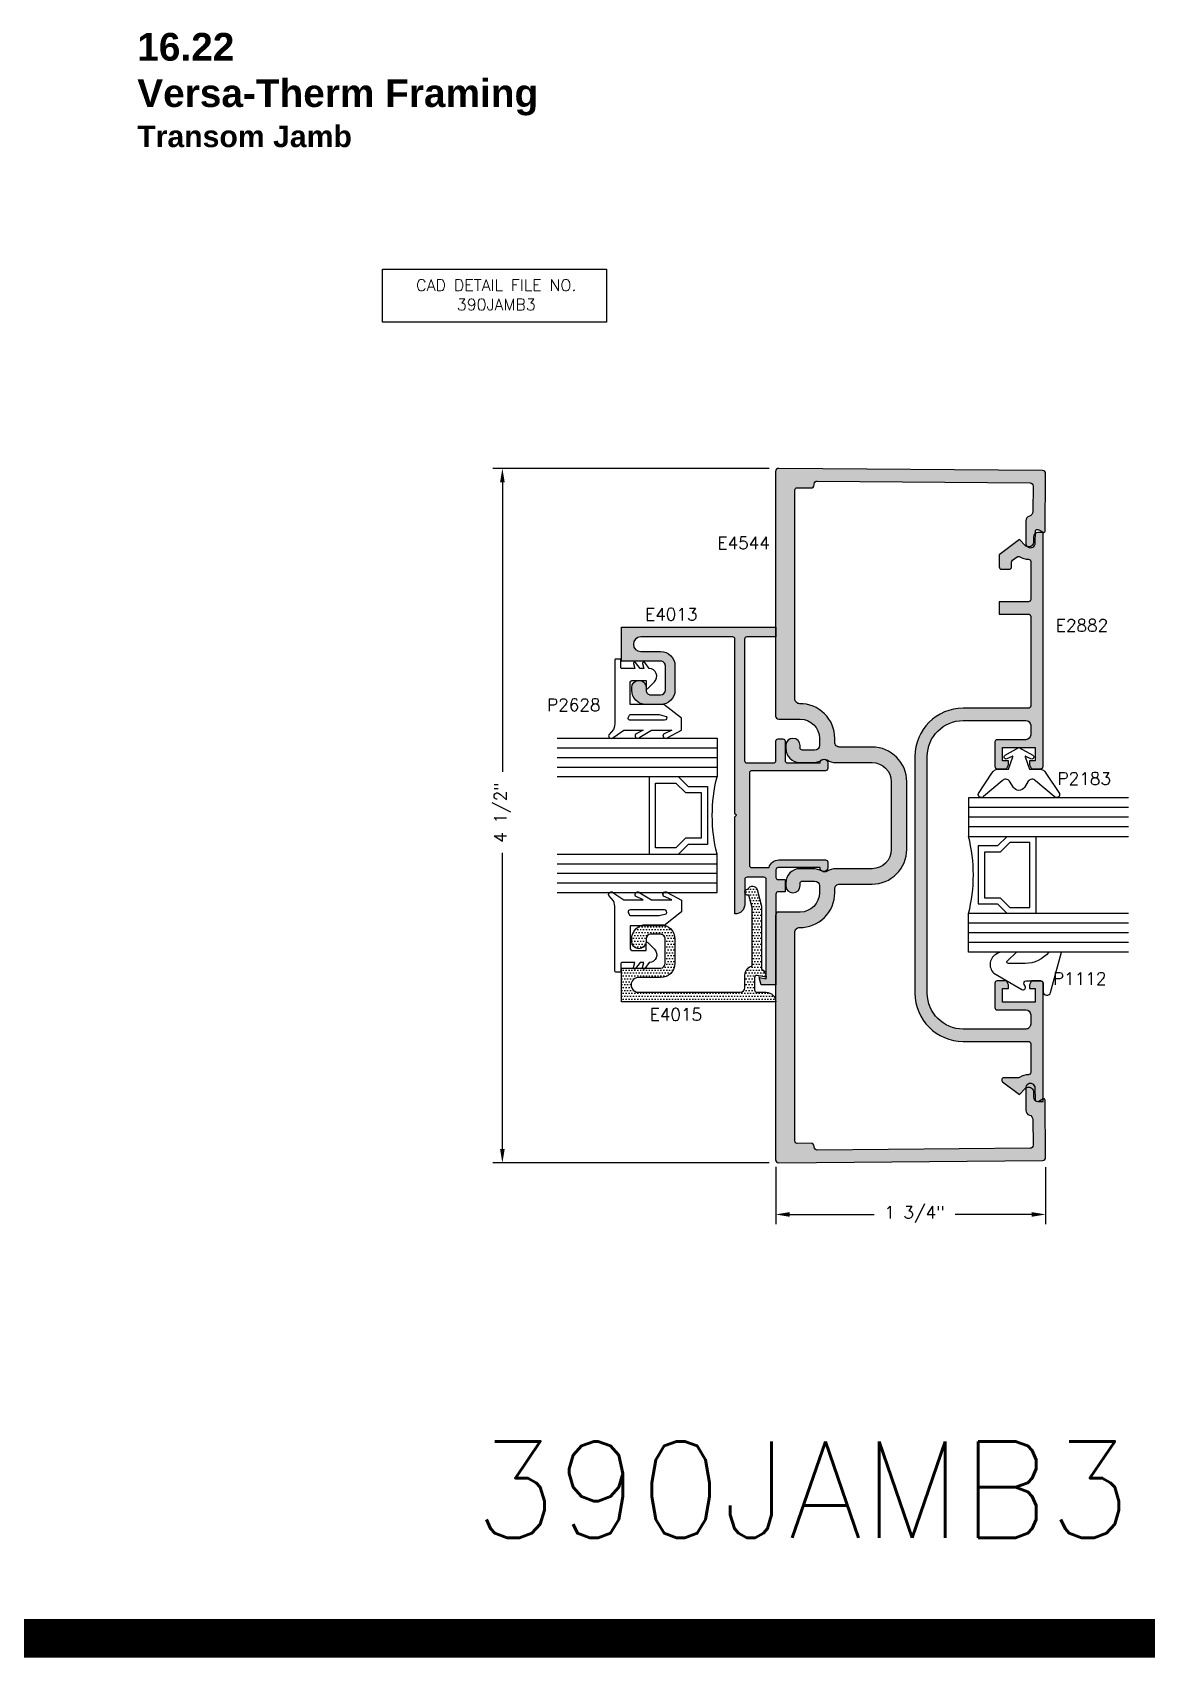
# Model space of a CAD drawing. Extents: x 0 to 139, y 0 to 39.
# Drawn here: x 29.75 to 36.97, y 14.5 to 25.03 of the extents above; entities that cross this region are included whole.
import ezdxf

# ---------------------------------------------------------------- set-up
doc = ezdxf.new("R2010")
doc.units = 0
doc.header["$MEASUREMENT"] = 0
doc.layers.get('DEFPOINTS').update_dxf_attribs({"linetype": 'CONTINUOUS'})
for name, color, linetype in [('R-ANNO-DIMS', 3, 'CONTINUOUS'), ('R-ANNO-TEXT', 6, 'CONTINUOUS'), ('R-DET1', 4, 'CONTINUOUS'), ('R-DET2', 2, 'CONTINUOUS'), ('R-OTLN', 1, 'CONTINUOUS'), ('R-PAT1', 5, 'CONTINUOUS'), ('TITLE', 7, 'CONTINUOUS')]:
    doc.layers.add(name, color=color, linetype=linetype)
doc.styles.get("Standard").update_dxf_attribs({"font": 'simplex'})
doc.dimstyles.new('1X', dxfattribs={"dimtxt": 0.08, "dimasz": 0.09, "dimexe": 0.0625, "dimexo": 0.0625, "dimgap": 0.0625, "dimtad": 0, "dimdec": 5, "dimzin": 4, "dimtxsty": 'STANDARD', "dimcen": 0, "dimazin": 3, "dimtfac": 1, "dimtdec": 5, "dimtofl": 0, "dimtmove": 0, "dimatfit": 3, "dimtolj": 1, "dimtzin": 0})
pattern_1 = [(0, (30.61219240838662, 15.24509251024455), (0.009375, 0.01875), [0, -0.01875])]

# ---------------------------------------------------------------- blocks, each defined once
blk = doc.blocks.new('*D52')
at = {"layer": 'DEFPOINTS', "color": 0}
for p in [(34.56227507466969, 17.74441304213275), (36.31142245879401, 17.74383369327475), (36.31142245879401, 17.37454414608048)]:
    blk.add_point(p, dxfattribs=at)
at = {"layer": 'R-ANNO-DIMS', "color": 0}
for p, q in [((34.56227507466969, 17.68191304213275), (34.56227507466969, 17.31204414608048)), ((36.31142245879401, 17.68133369327475), (36.31142245879401, 17.31204414608048)), ((34.65227507466969, 17.37454414608048), (35.19952264438952, 17.37454414608048)), ((36.22142245879401, 17.37454414608048), (35.72452264438952, 17.37454414608048))]:
    blk.add_line(p, q, dxfattribs=at)
for points in [[(34.65227507466969, 17.38954414608048), (34.65227507466969, 17.35954414608048), (34.56227507466969, 17.37454414608048)], [(36.22142245879401, 17.38954414608048), (36.22142245879401, 17.35954414608048), (36.31142245879401, 17.37454414608048)]]:
    blk.add_solid(points, dxfattribs=at)
at = {"layer": 'R-ANNO-DIMS', "color": 0, "insert": (35.46202264438952, 17.37454414608048), "char_height": 0.08, "attachment_point": 5}
blk.add_mtext('\\A1;1 3/4"', dxfattribs=at)
blk = doc.blocks.new('*D53')
at = {"layer": 'DEFPOINTS', "color": 0}
for p in [(34.58183815485165, 22.20838695722907), (32.79113427502146, 17.70873907815357), (34.58183815485165, 17.70873907815357)]:
    blk.add_point(p, dxfattribs=at)
at = {"layer": 'R-ANNO-DIMS', "color": 0}
for p, q in [((34.51933815485165, 22.20838695722907), (32.72863427502146, 22.20838695722907)), ((32.79113427502146, 22.11838695722907), (32.79113427502146, 20.24165509469922)), ((32.79113427502146, 17.79873907815357), (32.79113427502146, 19.71665509469922)), ((34.51933815485165, 17.70873907815357), (32.72863427502146, 17.70873907815357))]:
    blk.add_line(p, q, dxfattribs=at)
for points in [[(32.77613427502146, 22.11838695722907), (32.80613427502146, 22.11838695722907), (32.79113427502146, 22.20838695722907)], [(32.77613427502146, 17.79873907815357), (32.80613427502146, 17.79873907815357), (32.79113427502146, 17.70873907815357)]]:
    blk.add_solid(points, dxfattribs=at)
at = {"layer": 'R-ANNO-DIMS', "color": 0, "insert": (32.79113427502145, 19.97915509469922), "char_height": 0.08, "attachment_point": 5, "rotation": 90}
blk.add_mtext('\\A1;4 1/2"', dxfattribs=at)

msp = doc.modelspace()

# ---------------------------------------------------------------- hatches: boundary and pattern name
at = {"layer": 'R-PAT1'}
h = msp.add_hatch(dxfattribs=at)
h.set_pattern_fill('DOTS', color=256, scale=0.3, style=0)
h.set_pattern_definition(pattern_1)
edge = h.paths.add_edge_path()
edge.add_arc((34.58166362414168, 19.31356301769132), 0.0199999999999978, 89.99999999999491, 180.0000000000051)
edge.add_line((34.56166362414169, 19.31356301769132), (34.56166362414169, 17.72873831661485))
edge.add_arc((34.58166362414168, 17.72873831661485), 0.02000000000000135, 180, 270.499999999996)
edge.add_line((34.58183815485165, 17.70873907815357), (36.2915977510427, 17.7236599241035))
edge.add_arc((36.29142322033273, 17.74365916256479), 0.01999999999999917, 270.4999999999986, 360.5000000000024)
edge.add_line((36.31142245879401, 17.74383369327475), (36.30817493390789, 18.11596318623644))
edge.add_arc((36.30017523852338, 18.11589337395246), 0.00799999999999826, 0.500000000010131, 120.5001091747222)
edge.add_line((36.29611491848532, 18.12278639949923), (36.26775961279986, 18.10608377521925))
edge.add_arc((36.2601465127285, 18.11900819811945), 0.0149999999999999, 180.5000000000062, 300.50010917471593, ccw=False)
edge.add_line((36.24514708388253, 18.11887730008698), (36.24450662407561, 18.19226672482345))
edge.add_arc((36.21350775721922, 18.19199703183122), 0.03100004001111136, 0.4984659742341146, 180.5015340257683)
edge.add_line((36.18250890484869, 18.19172567892443), (36.18376014322128, 18.04835808124512))
edge.add_arc((36.21475896266975, 18.04862862293663), 0.03100000000008928, 180.5000352864003, 254.5860505580453)
edge.add_arc((36.1982799310957, 17.9888587181484), 0.03100000000000048, 0.5000000000031832, 74.58605055812438, ccw=False)
edge.add_line((36.22927875071069, 17.98912924074885), (36.23072738210901, 17.82313252428001))
edge.add_arc((36.21072814364773, 17.82295799357004), 0.0199999999999996, -89.50000000000392, 0.4999999999960778, ccw=False)
edge.add_line((36.2109026743577, 17.80295875510876), (34.83183815485165, 17.79092384137211))
edge.add_arc((34.83166362414168, 17.8109230798334), 0.01999999999999962, 180, 270.4999999999999, ccw=False)
edge.add_line((34.81166362414169, 17.8109230798334), (34.81166362414169, 17.8155741955137))
edge.add_arc((34.79166362414168, 17.8155741955137), 0.02000000000000002, 359.9999999999962, 450.4999999999999)
edge.add_line((34.79148909343172, 17.83557343397499), (34.70179452217417, 17.83479068131007))
edge.add_arc((34.70166362414167, 17.84979011015604), 0.01499999999999838, 180, 270.49999999999943, ccw=False)
edge.add_line((34.68666362414169, 17.84979011015604), (34.68666362414169, 19.20258082162444))
edge.add_arc((34.71766362414169, 19.20258082162444), 0.03100000000000724, 89.32426231159297, 180.0000000000131, ccw=False)
edge.add_arc((34.72068277912001, 19.45856301769132), 0.2249999999999998, 269.3242623115785, 360.0000000000005)
edge.add_line((34.94568277912002, 19.45856301769132), (34.94568277912002, 19.48353127179433))
edge.add_arc((34.97668277912001, 19.48353127179433), 0.03099999999999881, 89.99999999999682, 180, ccw=False)
edge.add_line((34.97668277912001, 19.51453127179433), (35.18666362414167, 19.51453127179433))
edge.add_arc((35.18666362414169, 19.73953127179433), 0.2249999999999979, 269.9999999999995, 360)
edge.add_line((35.41166362414168, 19.73953127179433), (35.41166362414168, 19.95856301769132))
edge.add_line((35.41166362414168, 19.95856301769132), (35.41166362414168, 20.17759476358832))
edge.add_arc((35.18666362414169, 20.17759476358832), 0.2249999999999988, 0, 90.00000000000021)
edge.add_line((35.18666362414169, 20.40259476358831), (34.97668277912003, 20.40259476358831))
edge.add_arc((34.97668277912001, 20.43359476358831), 0.03099999999999881, 180, 270.00000000000324, ccw=False)
edge.add_line((34.94568277912002, 20.43359476358831), (34.94568277912002, 20.45856301769132))
edge.add_arc((34.72068277912007, 20.45856301769128), 0.2249999999999472, 1.130863886742849e-11, 90.67573768843494)
edge.add_arc((34.71766362414168, 20.71454521375809), 0.03100000000000037, 180, 270.6757376884227, ccw=False)
edge.add_line((34.68666362414169, 20.71454521375809), (34.68666362414169, 22.06733592522661))
edge.add_arc((34.70166362414169, 22.06733592522662), 0.01499999999999879, 89.50000000000051, 180, ccw=False)
edge.add_line((34.70179452217415, 22.08233535407257), (34.79148909343171, 22.08155260140766))
edge.add_arc((34.79166362414168, 22.10155183986895), 0.01999999999999874, 269.4999999999963, 359.9999999999975)
edge.add_line((34.81166362414169, 22.10155183986895), (34.81166362414169, 22.10620295554925))
edge.add_arc((34.83166362414168, 22.10620295554925), 0.02000000000000091, 89.50000000000267, 179.9999999999924, ccw=False)
edge.add_line((34.83183815485165, 22.12620219401053), (36.2109026743577, 22.11416728027387))
edge.add_arc((36.21072814364773, 22.09416804181259), 0.01999999999999962, -0.50000000000108, 89.49999999999892, ccw=False)
edge.add_line((36.23072738210901, 22.09399351110262), (36.22927875079856, 21.92799680470307))
edge.add_arc((36.19827993118363, 21.92826732730359), 0.03099999999994488, 285.4139155012174, 359.4999999998662, ccw=False)
edge.add_arc((36.21475892735138, 21.86849741275375), 0.03100000000000193, 105.4139155013534, 179.4999788280939)
edge.add_line((36.18376010783636, 21.86876794680886), (36.18250890397604, 21.72540025646202))
edge.add_arc((36.21350775590969, 21.725128853494), 0.03100004001249247, 179.4983734451089, 359.5016265548952)
edge.add_line((36.24450662320297, 21.724859210563), (36.24514708419419, 21.79824877100835))
edge.add_arc((36.26014651304016, 21.79811787297588), 0.01500000000000192, 59.49995903468522, 179.5000000000074, ccw=False)
edge.add_line((36.26775959772527, 21.81104230493931), (36.29611492739775, 21.7943397119989))
edge.add_arc((36.30017523922982, 21.8012327423794), 0.007999999999997011, 239.4999590346552, 359.5000000000089)
edge.add_line((36.30817493461433, 21.80116293009541), (36.31142245879401, 22.17329234210789))
edge.add_arc((36.29142322033273, 22.17346687281785), 0.01999999999999872, 359.5000000000039, 449.5000000000014)
edge.add_line((36.2915977510427, 22.19346611127914), (34.58183815485165, 22.20838695722907))
edge.add_arc((34.58166362414168, 22.18838771876779), 0.02000000000000048, 89.50000000000654, 180.0000000000025)
edge.add_line((34.56166362414169, 22.18838771876779), (34.56166362414169, 20.60356301769132))
edge.add_arc((34.58166362414168, 20.60356301769133), 0.02000000000000268, 180, 269.9999999999911)
edge.add_line((34.58166362414168, 20.58356301769132), (34.72068277912001, 20.58356301769132))
edge.add_arc((34.72068277912001, 20.45856301769132), 0.125, 0, 90, ccw=False)
edge.add_line((34.84568277912001, 20.45856301769132), (34.84568277912001, 20.41359476358832))
edge.add_arc((34.81468277912002, 20.41359476358832), 0.03100000000000191, -89.99999999999432, 0, ccw=False)
edge.add_line((34.81468277912002, 20.38259476358832), (34.73568277912001, 20.38259476358832))
edge.add_arc((34.73568277912001, 20.39759476358832), 0.01500000000000057, 180, 270, ccw=False)
edge.add_line((34.72068277912001, 20.39759476358832), (34.72068277912001, 20.41209476358831))
edge.add_arc((34.67418277912002, 20.41209476358831), 0.04650000000000176, 0, 180)
edge.add_line((34.62768277912001, 20.41209476358831), (34.62768277912001, 20.39559476358832))
edge.add_arc((34.72068277912001, 20.39559476358832), 0.09299999999999997, 180.0000000000022, 270)
edge.add_line((34.72068277912001, 20.30259476358832), (34.80068277912001, 20.30259476358832))
edge.add_arc((34.80068277912001, 20.42759476358832), 0.125, 270.0000000000022, 300.0593864917855)
edge.add_arc((34.87882276693216, 20.29257571935857), 0.03099999999999825, 57.87116047523068, 120.05938649178049, ccw=False)
edge.add_arc((34.95168277912001, 20.40859476358831), 0.1059999999999979, 237.8711604752365, 270.000000000001)
edge.add_line((34.95168277912002, 20.30259476358832), (35.18666362414169, 20.30259476358832))
edge.add_arc((35.18666362414169, 20.17759476358832), 0.125, 0, 90, ccw=False)
edge.add_line((35.31166362414169, 20.17759476358832), (35.31166362414169, 19.95856301769132))
edge.add_line((35.31166362414169, 19.95856301769132), (35.31166362414169, 19.73953127179432))
edge.add_arc((35.18666362414169, 19.73953127179433), 0.125, -90, 0, ccw=False)
edge.add_line((35.18666362414169, 19.61453127179433), (34.95168277912002, 19.61453127179433))
edge.add_arc((34.95168277912002, 19.50853127179433), 0.1060000000000016, 90, 122.1288395247633)
edge.add_arc((34.87882276693216, 19.62455031602408), 0.03099999999999829, 239.94061350821949, 302.12883952476926, ccw=False)
edge.add_arc((34.80068277912001, 19.48953127179432), 0.1250000000000036, 59.940613508215, 89.99999999999899)
edge.add_line((34.80068277912001, 19.61453127179433), (34.72068277912001, 19.61453127179432))
edge.add_arc((34.72068277912001, 19.52153127179433), 0.09299999999999642, 89.99999999999889, 180)
edge.add_line((34.62768277912002, 19.52153127179433), (34.62768277912002, 19.50503127179433))
edge.add_arc((34.67418277912002, 19.50503127179432), 0.04650000000000176, 180, 360)
edge.add_line((34.72068277912001, 19.50503127179432), (34.72068277912001, 19.51953127179433))
edge.add_arc((34.73568277912001, 19.51953127179434), 0.01500000000000012, 90.00000000000512, 180, ccw=False)
edge.add_line((34.73568277912001, 19.53453127179434), (34.81468277912002, 19.53453127179433))
edge.add_arc((34.81468277912002, 19.50353127179433), 0.03099999999999881, 0, 89.99999999999761, ccw=False)
edge.add_line((34.84568277912001, 19.50353127179433), (34.84568277912001, 19.45856301769133))
edge.add_arc((34.72068277912001, 19.45856301769132), 0.125, -90, 0, ccw=False)
edge.add_line((34.72068277912001, 19.33356301769132), (34.58166362414167, 19.33356301769132))
h = msp.add_hatch(dxfattribs=at)
h.set_pattern_fill('DOTS', color=256, scale=0.3, style=0)
h.set_pattern_definition(pattern_1)
edge = h.paths.add_edge_path()
edge.add_arc((35.77741598869297, 18.80804356323618), 0.2325000000000008, 180.0000000000002, 270.0000000000002, ccw=False)
edge.add_line((35.54491598869296, 18.80804356323618), (35.54491598869296, 20.34204356323617))
edge.add_arc((35.77741598869295, 20.34204356323618), 0.232499999999999, 90.00000000000023, 180.0000000000002, ccw=False)
edge.add_line((35.77741598869295, 20.57454356323618), (36.18391598869295, 20.57454356323618))
edge.add_arc((36.18391598869296, 20.54354356323618), 0.03099999999999881, 0, 90, ccw=False)
edge.add_line((36.21491598869295, 20.54354356323618), (36.21491598869295, 20.48154356323617))
edge.add_arc((36.18391598869296, 20.48154356323618), 0.03099999999999881, -90, 0, ccw=False)
edge.add_line((36.18391598869296, 20.45054356323618), (35.99791598869297, 20.45054356323618))
edge.add_arc((35.99791598869297, 20.43554356323618), 0.01500000000000057, 90, 180)
edge.add_line((35.98291598869297, 20.43554356323618), (35.98291598869297, 20.27754356323618))
edge.add_arc((35.99791598869297, 20.27754356323618), 0.01500000000000057, 180, 270)
edge.add_line((35.99791598869297, 20.26254356323618), (36.05791598869297, 20.26254356323618))
edge.add_line((36.05791598869297, 20.26254356323618), (36.07191598869296, 20.28754356323618))
edge.add_line((36.07191598869296, 20.28754356323618), (36.07191598869296, 20.31254356323618))
edge.add_line((36.07191598869296, 20.31254356323618), (36.03291598869296, 20.31254356323618))
edge.add_line((36.03291598869296, 20.31254356323618), (36.03291598869296, 20.40054356323618))
edge.add_line((36.03291598869296, 20.40054356323618), (36.24491598869297, 20.40054356323618))
edge.add_line((36.24491598869295, 20.40054356323618), (36.24491598869295, 20.31254356323618))
edge.add_line((36.24491598869295, 20.31254356323618), (36.20691598869296, 20.31254356323618))
edge.add_line((36.20691598869297, 20.31254356323618), (36.20691598869297, 20.28754356323618))
edge.add_line((36.20691598869297, 20.28754356323618), (36.22091598869297, 20.26254356323618))
edge.add_line((36.22091598869297, 20.26254356323618), (36.27991598869296, 20.26254356323618))
edge.add_arc((36.27991598869296, 20.27754356323618), 0.01499999999999968, 269.9999999999966, 359.9999999999966)
edge.add_line((36.29491598869296, 20.27754356323618), (36.29491598869296, 21.79354356323618))
edge.add_line((36.29491598869296, 21.79354356323618), (36.26391598869296, 21.79354356323618))
edge.add_arc((36.26391598869296, 21.76254356323618), 0.03100000000000147, 89.99999999999835, 179.9999999999984)
edge.add_line((36.23291598869295, 21.76254356323618), (36.23291598869295, 21.73054356323618))
edge.add_arc((36.20191598869296, 21.73054356323618), 0.03100000000000147, 269.99999999999835, 359.99999999999835, ccw=False)
edge.add_line((36.20191598869296, 21.69954356323618), (36.20175660912652, 21.69954356323618))
edge.add_arc((36.20175660912652, 21.73054356323618), 0.03100000000000325, 225.0000000000023, 270.0000000000016, ccw=False)
edge.add_line((36.17983629890973, 21.7086232530194), (36.14191598869296, 21.74654356323618))
edge.add_line((36.14191598869296, 21.74654356323618), (36.01091598869296, 21.64854356323618))
edge.add_line((36.01091598869296, 21.64854356323617), (36.01091598869296, 21.56954356323617))
edge.add_arc((36.02591598869296, 21.56954356323618), 0.01500000000000057, 180, 270)
edge.add_line((36.02591598869296, 21.55454356323618), (36.07591598869296, 21.55454356323618))
edge.add_arc((36.07591598869296, 21.56954356323618), 0.01500000000000057, 270, 360)
edge.add_line((36.09091598869296, 21.56954356323618), (36.09091598869296, 21.60097095549811))
edge.add_arc((36.10591598869296, 21.6009709554981), 0.01500000000000057, 126.79985394050459, 180.0000000000034, ccw=False)
edge.add_line((36.09693066533384, 21.61298194896793), (36.12678300454471, 21.63531423326307))
edge.add_arc((36.13576832790389, 21.62330323979325), 0.01500000000003941, 58.333006536024186, 126.7998539407152, ccw=False)
edge.add_arc((36.2019159886931, 21.73054356323614), 0.1110000000000422, 238.3330065357278, 269.0905049879214)
edge.add_arc((36.19991598869296, 21.60455943725191), 0.01499999999999947, -3.410605131648481e-12, 89.09050498799519, ccw=False)
edge.add_line((36.21491598869297, 21.60455943725191), (36.21491598869297, 21.35954356323617))
edge.add_arc((36.19991598869296, 21.35954356323618), 0.01500000000000057, -90, 0, ccw=False)
edge.add_line((36.19991598869296, 21.34454356323618), (36.01091598869297, 21.34454356323619))
edge.add_line((36.01091598869296, 21.34454356323618), (36.01091598869296, 21.26454356323618))
edge.add_line((36.01091598869296, 21.26454356323618), (36.19991598869295, 21.26454356323618))
edge.add_arc((36.19991598869296, 21.24954356323618), 0.01500000000000057, 0, 90, ccw=False)
edge.add_line((36.21491598869295, 21.24954356323618), (36.21491598869295, 20.66954356323618))
edge.add_arc((36.19991598869296, 20.66954356323618), 0.01499999999999968, 269.99999999999665, 359.9999999999966, ccw=False)
edge.add_line((36.19991598869296, 20.65454356323618), (35.77741598869297, 20.65454356323618))
edge.add_arc((35.77741598869295, 20.34204356323618), 0.3125, 90, 180)
edge.add_line((35.46491598869295, 20.34204356323618), (35.46491598869295, 18.80804356323618))
edge.add_arc((35.77741598869297, 18.80804356323618), 0.3125, 180, 270)
edge.add_line((35.77741598869297, 18.49554356323618), (36.19991598869296, 18.49554356323618))
edge.add_arc((36.19991598869296, 18.48054356323617), 0.01500000000000057, 0, 90, ccw=False)
edge.add_line((36.21491598869295, 18.48054356323617), (36.21491598869295, 18.29452768922044))
edge.add_arc((36.19991598869296, 18.29452768922044), 0.01499999999999968, -89.09050498799519, 1.5916157281026244e-12, ccw=False)
edge.add_arc((36.2019159886931, 18.16854356323622), 0.1110000000000411, 90.90949501207766, 121.8745478007123)
edge.add_arc((36.13538028399239, 18.27554356323622), 0.01500000000004417, 269.9999999994708, 301.87454780011035, ccw=False)
edge.add_line((36.13538028399225, 18.26054356323618), (36.04191598869296, 18.26054356323618))
edge.add_arc((36.04191598869296, 18.24554356323618), 0.01499999999999968, 90.00000000000337, 233.383310280938)
edge.add_line((36.03296910815081, 18.23350390673924), (36.14191598869296, 18.15254356323618))
edge.add_line((36.14191598869296, 18.15254356323618), (36.17983629890975, 18.19046387345296))
edge.add_arc((36.20175660912652, 18.16854356323618), 0.03100000000000299, 89.99999999999841, 134.9999999999982, ccw=False)
edge.add_line((36.20175660912652, 18.19954356323618), (36.20191598869296, 18.19954356323618))
edge.add_arc((36.20191598869296, 18.16854356323618), 0.03100000000000147, 1.5916157281026244e-12, 90.00000000000159, ccw=False)
edge.add_line((36.23291598869297, 18.16854356323618), (36.23291598869297, 18.13654356323617))
edge.add_arc((36.26391598869296, 18.13654356323618), 0.03100000000000147, 180.0000000000017, 270.0000000000016)
edge.add_line((36.26391598869296, 18.10554356323618), (36.29491598869296, 18.10554356323618))
edge.add_line((36.29491598869296, 18.10554356323618), (36.29491598869296, 18.87254356323618))
edge.add_arc((36.27991598869296, 18.87254356323618), 0.01500000000000057, 0, 90)
edge.add_line((36.27991598869296, 18.88754356323618), (36.22091598869297, 18.88754356323618))
edge.add_line((36.22091598869297, 18.88754356323618), (36.20691598869297, 18.86254356323618))
edge.add_line((36.20691598869297, 18.86254356323618), (36.20691598869297, 18.83754356323618))
edge.add_line((36.20691598869297, 18.83754356323618), (36.24491598869297, 18.83754356323618))
edge.add_line((36.24491598869295, 18.83754356323618), (36.24491598869295, 18.74954356323618))
edge.add_line((36.24491598869295, 18.74954356323618), (36.03291598869295, 18.74954356323618))
edge.add_line((36.03291598869296, 18.74954356323618), (36.03291598869296, 18.83754356323618))
edge.add_line((36.03291598869296, 18.83754356323618), (36.07191598869296, 18.83754356323618))
edge.add_line((36.07191598869296, 18.83754356323618), (36.07191598869296, 18.86254356323618))
edge.add_line((36.07191598869296, 18.86254356323618), (36.05791598869297, 18.88754356323618))
edge.add_line((36.05791598869297, 18.88754356323618), (35.99791598869297, 18.88754356323618))
edge.add_arc((35.99791598869297, 18.87254356323618), 0.01499999999999968, 89.99999999999662, 179.9999999999966)
edge.add_line((35.98291598869297, 18.87254356323618), (35.98291598869297, 18.71454356323618))
edge.add_arc((35.99791598869297, 18.71454356323618), 0.01499999999999968, 180.0000000000034, 270.0000000000034)
edge.add_line((35.99791598869297, 18.69954356323618), (36.18391598869296, 18.69954356323618))
edge.add_arc((36.18391598869296, 18.66854356323618), 0.03099999999999969, -1.5916157281026244e-12, 89.99999999999841, ccw=False)
edge.add_line((36.21491598869295, 18.66854356323618), (36.21491598869295, 18.60654356323617))
edge.add_arc((36.18391598869296, 18.60654356323617), 0.03099999999999881, -90, 7.958078640513122e-13, ccw=False)
edge.add_line((36.18391598869296, 18.57554356323618), (35.77741598869297, 18.57554356323618))
h = msp.add_hatch(dxfattribs=at)
h.set_pattern_fill('DOTS', color=256, scale=0.3, style=0)
h.set_pattern_definition(pattern_1)
edge = h.paths.add_edge_path()
edge.add_line((34.5635663762331, 19.60661191502496), (34.5635663762331, 19.55861091502496))
edge.add_arc((34.57856637623311, 19.55861091502496), 0.01500000000000012, 180.0000000000068, 270.0000000000017)
edge.add_line((34.57856637623311, 19.54361091502496), (34.62356637623311, 19.54361091502496))
edge.add_line((34.6235663762331, 19.54361091502496), (34.6235663762331, 19.46561171502496))
edge.add_line((34.6235663762331, 19.46561171502496), (34.5785663762331, 19.46561171502496))
edge.add_arc((34.57856637623311, 19.45061171502496), 0.01499999999999968, 89.99999999999662, 179.9999999999966)
edge.add_line((34.5635663762331, 19.45061171502496), (34.5635663762331, 18.86261111502495))
edge.add_line((34.56356637623311, 18.86261111502495), (34.46789180623311, 18.86261111502495))
edge.add_line((34.46789180623311, 18.86261111502495), (34.45556637623311, 18.90861064502495))
edge.add_line((34.45556637623311, 18.90861064502495), (34.5015663962331, 18.90050059502495))
edge.add_line((34.5015663962331, 18.90050059502495), (34.5015663962331, 19.54461161502495))
edge.add_arc((34.4865663962331, 19.54461161502496), 0.01499999999999968, 3.392591660227824e-12, 90.00000000000337)
edge.add_line((34.4865663962331, 19.55961161502496), (34.3765663762331, 19.55961161502496))
edge.add_arc((34.3765663762331, 19.54461161502496), 0.01499999999999968, 89.99999999999662, 179.9999999999966)
edge.add_line((34.3615663762331, 19.54461161502496), (34.3615663762331, 19.38361101502495))
edge.add_line((34.3615663762331, 19.38361101502495), (34.36156627623311, 19.38361101502495))
edge.add_arc((34.29956627623311, 19.38361101502495), 0.06199999999999894, -90.92416554858232, 1.5916157281026244e-12, ccw=False)
edge.add_line((34.2985662762331, 19.32161908006564), (34.2985662762331, 19.95061211502495))
edge.add_line((34.2985662762331, 19.95061211502495), (34.30856627623311, 19.96061111502495))
edge.add_line((34.30856627623311, 19.96061111502495), (34.2985662762331, 19.97061111502495))
edge.add_line((34.2985662762331, 19.97061111502495), (34.29856627623309, 21.10161111502495))
edge.add_arc((34.2835662762331, 21.10161111502495), 0.01499999999999924, 0, 89.9999999999983)
edge.add_line((34.2835662762331, 21.11661111502495), (33.68756637623311, 21.11661111502495))
edge.add_arc((33.68756637623309, 21.06911111502495), 0.04750000000000032, 90, 270)
edge.add_line((33.68756637623309, 21.02161111502495), (33.81656627623309, 21.02161111502495))
edge.add_arc((33.81656627623309, 20.92861111502495), 0.09300000000000086, 0, 90.00000000000028, ccw=False)
edge.add_line((33.90956627623309, 20.92861111502495), (33.90956627623309, 20.77161111502495))
edge.add_arc((33.81656627623309, 20.77161111502495), 0.09299999999999997, -90, 0, ccw=False)
edge.add_line((33.81656627623309, 20.67861111502495), (33.72256637623309, 20.67861111502495))
edge.add_arc((33.72256637623309, 20.77161111502495), 0.09299999999999908, 180.0000000000006, 270.00000000000057, ccw=False)
edge.add_line((33.6295663762331, 20.77161111502495), (33.62956647623309, 20.78811211502494))
edge.add_arc((33.67606637623309, 20.78811211502495), 0.04649989999999882, 1.0800249583553523e-12, 180.0000000000011, ccw=False)
edge.add_line((33.7225662762331, 20.78811211502495), (33.7225662762331, 20.77161101502467))
edge.add_arc((33.7535662762331, 20.77161101502467), 0.03099999999999969, 180.0000000000017, 270.0000909459723)
edge.add_line((33.75356632543961, 20.74061101502471), (33.81656632543961, 20.74061111502503))
edge.add_arc((33.81656627623309, 20.77161111502499), 0.03099999999999967, 270.0000909459715, 360.0000000000016)
edge.add_line((33.8475662762331, 20.77161111502499), (33.8475662762331, 20.92861111502495))
edge.add_arc((33.81656627623309, 20.92861111502495), 0.03100000000000014, 0, 89.99999999999754)
edge.add_line((33.81656627623309, 20.95961111502495), (33.56356637623308, 20.95961111502495))
edge.add_line((33.5635663762331, 20.95961111502495), (33.5635663762331, 21.17861111502495))
edge.add_line((33.5635663762331, 21.17861111502495), (34.5635663762331, 21.17861111502496))
edge.add_line((34.5635663762331, 21.17861111502496), (34.5635663762331, 21.11661111502496))
edge.add_line((34.5635663762331, 21.11661111502495), (34.3755662762331, 21.11661111502495))
edge.add_arc((34.37556627623309, 21.10161111502495), 0.01500000000000057, 89.9999999999983, 179.9999999999966)
edge.add_line((34.3605662762331, 21.10161111502495), (34.3605662762331, 20.31461111502495))
edge.add_arc((34.3755662762331, 20.31461111502495), 0.01499999999999968, 179.9999999999966, 269.9999999999966)
edge.add_line((34.3755662762331, 20.29961111502496), (34.5485663762331, 20.29961111502496))
edge.add_arc((34.5485663762331, 20.31461111502495), 0.01499999999999968, 270.0000000000034, 360.0000000000034)
edge.add_line((34.5635663762331, 20.31461111502496), (34.5635663762331, 20.44061111502496))
edge.add_arc((34.5785663762331, 20.44061111502496), 0.01500000000000057, 90, 180, ccw=False)
edge.add_line((34.5785663762331, 20.45561111502496), (34.6085663762331, 20.45561111502496))
edge.add_arc((34.6085663762331, 20.44061111502496), 0.01500000000000057, 0, 90, ccw=False)
edge.add_line((34.6235663762331, 20.44061111502496), (34.6235663762331, 20.31461111502496))
edge.add_arc((34.6385663762331, 20.31461111502496), 0.01499999999999968, 180.0000000000068, 270.0000000000034)
edge.add_line((34.6385663762331, 20.29961111502496), (34.84956637623311, 20.29961111502496))
edge.add_arc((34.8745663762331, 20.29961111502496), 0.02499999999999503, 0, 180, ccw=False)
edge.add_line((34.8995663762331, 20.29961111502496), (34.8995663762331, 20.26461211502496))
edge.add_arc((34.8845663762331, 20.26461211502496), 0.01500000000000057, -90, 0, ccw=False)
edge.add_line((34.8845663762331, 20.24961211502496), (34.40656627623309, 20.24961211502496))
edge.add_arc((34.40656627623309, 20.23461211502495), 0.01499999999999968, 89.99999999999662, 179.9999999999966)
edge.add_line((34.39156627623311, 20.23461211502496), (34.39156627623311, 19.63661191502496))
edge.add_arc((34.40656627623311, 19.63661191502496), 0.01500000000000012, 180.0000000000068, 270.0000000000017)
edge.add_line((34.40656627623311, 19.62161191502496), (34.51932112136591, 19.62161191502496))
edge.add_arc((34.5825663662331, 19.60661061502495), 0.06500000000000695, 89.99999999999528, 166.6564584964762, ccw=False)
edge.add_line((34.5825663662331, 19.67161061502496), (34.8845663762331, 19.67161111502496))
edge.add_arc((34.8845663762331, 19.65661111502496), 0.01499999999999879, 0, 90.00000000000341, ccw=False)
edge.add_line((34.89956637623311, 19.65661111502496), (34.89956637623311, 19.62161191502496))
edge.add_arc((34.8745663762331, 19.62161191502496), 0.02500000000000036, -179.9999999999959, 0, ccw=False)
edge.add_line((34.8495663762331, 19.62161191502496), (34.5785663762331, 19.62161191502496))
edge.add_arc((34.57856637623311, 19.60661191502496), 0.01499999999999968, 89.99999999999662, 179.9999999999966)
h = msp.add_hatch(dxfattribs=at)
h.set_pattern_fill('DOTS', color=256, scale=0.3, style=0)
h.set_pattern_definition(pattern_1)
edge = h.paths.add_edge_path()
edge.add_line((34.56300200689265, 18.75187305297356), (33.56300200689265, 18.75187305297356))
edge.add_line((33.56300200689265, 18.75187305297356), (33.56300200689265, 18.97087295297356))
edge.add_line((33.56300200689265, 18.97087295297356), (33.81600190689265, 18.97087295297356))
edge.add_arc((33.81600190689265, 19.00187295297356), 0.03099999999999525, 270, 360.0000000000066)
edge.add_line((33.84700190689264, 19.00187295297356), (33.84700190689264, 19.15887275297356))
edge.add_arc((33.81600190689265, 19.15887275297357), 0.0309999999999917, 359.9999999999934, 450)
edge.add_line((33.81600190689265, 19.18987275297356), (33.75300190689265, 19.18987275297356))
edge.add_arc((33.75300190689265, 19.15887275297356), 0.03100000000000236, 90, 179.9999999999934)
edge.add_line((33.72200190689264, 19.15887275297356), (33.72200200689265, 19.14237195297314))
edge.add_arc((33.67550200689265, 19.14237215297357), 0.04650000000043187, 180.0002464334588, 359.99975356600714, ccw=False)
edge.add_line((33.62900200689265, 19.14237195297357), (33.62900190689265, 19.15887265297356))
edge.add_arc((33.72200258973891, 19.15887237012939), 0.09300068284668252, 90.00042068732972, 179.9998257456066, ccw=False)
edge.add_line((33.72200190689264, 19.25187305297356), (33.81600190689265, 19.25187305297356))
edge.add_arc((33.8160012240464, 19.15887237012938), 0.09300068284669158, 0.00017425439767748685, 89.9995793126746, ccw=False)
edge.add_line((33.90900190689266, 19.15887265297356), (33.90900190689266, 19.00187305297356))
edge.add_arc((33.8160012240464, 19.00187333581774), 0.09300068284668962, 270.00042068732535, 359.9998257456044, ccw=False)
edge.add_line((33.81600190689265, 18.90887265297356), (33.67250170689265, 18.90887265297356))
edge.add_arc((33.67250157186826, 18.86137298797356), 0.04749966500019205, 89.99983712879936, 270.0001628712006)
edge.add_line((33.67250170689265, 18.81387332297356), (34.33200190689264, 18.81387332297356))
edge.add_arc((34.33200159718375, 18.84487373268207), 0.03100040971005832, 270.0005724121816, 359.9995015175816)
edge.add_line((34.36300200689264, 18.84487346297357), (34.36300199493427, 18.92527385297355))
edge.add_arc((34.42499843728606, 18.92527516538791), 0.06199644236568273, 104.95271195244291, 180.0012129051484, ccw=False)
edge.add_line((34.40900200689265, 18.98517235297356), (34.40900200689265, 19.36271095297356))
edge.add_line((34.40900200689265, 19.36271095297356), (34.38734620689264, 19.44353105297357))
edge.add_arc((34.38216944032452, 19.46284925877051), 0.01999979968184754, 86.18032608429002, 285.00129761161185, ccw=False)
edge.add_arc((34.41211350689264, 19.47087295297356), 0.0309999544802915, 14.942453714332203, 157.362875236336, ccw=False)
edge.add_line((34.44206520689265, 19.47886625297357), (34.47100199689265, 19.37087255297357))
edge.add_line((34.47100199689265, 19.37087255297357), (34.47100199689265, 18.96497925297356))
edge.add_arc((34.43899304013424, 18.91187055603753), 0.06200892680094337, 0.002122351526509192, 58.92235686203662, ccw=False)
edge.add_line((34.50100196689264, 18.91187285297357), (34.44260670689265, 18.92217035297357))
edge.add_arc((34.44000200689265, 18.90739825297357), 0.01499998001665152, 80.00007445040059, 180.0000000000136)
edge.add_line((34.425002026876, 18.90739825297356), (34.42500200689265, 18.82887271297356))
edge.add_arc((34.44000096560863, 18.8288722816596), 0.01499895872217949, 179.9983523876391, 270.0039776881129)
edge.add_line((34.44000200689266, 18.81387332297356), (34.50100202689265, 18.81387332297356))
edge.add_arc((34.50100156998595, 18.75187286371642), 0.06200045925882549, 0.00020221660258812335, 89.99957776400191, ccw=False)
edge.add_arc((34.56300199851707, 18.75187308253736), 3.072732113214737e-08, -74.1822928202048, 0.0001987373049132657, ccw=False)

# ---------------------------------------------------------------- linework, layer by layer
at = {"layer": 'R-ANNO-TEXT'}
msp.add_lwpolyline([(32.01477717644229, 23.49811875665826), (33.46625711943751, 23.49811875665826), (33.46625711943751, 23.15605591715432), (32.01477717644229, 23.15605591715432)], close=True, dxfattribs=at)
at = {"layer": 'R-DET1'}
for points in [[(35.77741598869297, 18.57554356323618, -0.414213562373095), (35.54491598869296, 18.80804356323618), (35.54491598869296, 20.34204356323618, -0.414213562373095), (35.77741598869295, 20.57454356323618), (36.18391598869296, 20.57454356323618, -0.4142135623730944), (36.21491598869295, 20.54354356323618), (36.21491598869295, 20.48154356323618, -0.414213562373095), (36.18391598869296, 20.45054356323618), (35.99791598869297, 20.45054356323618, 0.4142135623730955), (35.98291598869297, 20.43554356323618), (35.98291598869297, 20.27754356323618, 0.4142135623730929), (35.99791598869297, 20.26254356323618), (36.05791598869297, 20.26254356323618), (36.07191598869296, 20.28754356323618), (36.07191598869296, 20.31254356323618), (36.03291598869296, 20.31254356323618), (36.03291598869296, 20.40054356323618), (36.24491598869295, 20.40054356323618), (36.24491598869295, 20.31254356323618), (36.20691598869297, 20.31254356323618), (36.20691598869297, 20.28754356323618), (36.22091598869297, 20.26254356323618), (36.27991598869296, 20.26254356323618, 0.414213562373095), (36.29491598869296, 20.27754356323618), (36.29491598869296, 21.79354356323618), (36.26391598869296, 21.79354356323618, 0.414213562373095), (36.23291598869295, 21.76254356323618), (36.23291598869297, 21.73054356323617, -0.4142135623730951), (36.20191598869296, 21.69954356323618), (36.20175660912652, 21.69954356323618, -0.1989123673796587), (36.17983629890973, 21.7086232530194), (36.14191598869296, 21.74654356323618), (36.01091598869296, 21.64854356323617), (36.01091598869296, 21.56954356323618, 0.414213562373095), (36.02591598869296, 21.55454356323618), (36.07591598869296, 21.55454356323618, 0.4142135623730951), (36.09091598869296, 21.56954356323618), (36.09091598869296, 21.6009709554981, -0.2363906559138938), (36.09693066533384, 21.61298194896793), (36.12678300454471, 21.63531423326307, -0.307959480164762), (36.14364304942637, 21.63606994496509, 0.1350164713165769), (36.20015408393105, 21.61955754748812, -0.4095718739329596), (36.21491598869297, 21.60455943725191), (36.21491598869295, 21.35954356323618, -0.4142135623730976), (36.19991598869296, 21.34454356323618), (36.01091598869296, 21.34454356323618), (36.01091598869296, 21.26454356323618), (36.19991598869296, 21.26454356323618, -0.414213562373095), (36.21491598869295, 21.24954356323618), (36.21491598869295, 20.66954356323618, -0.4142135623730955), (36.19991598869296, 20.65454356323618), (35.77741598869295, 20.65454356323618, 0.414213562373095), (35.46491598869295, 20.34204356323618), (35.46491598869297, 18.80804356323618, 0.414213562373095), (35.77741598869297, 18.49554356323618), (36.19991598869296, 18.49554356323618, -0.4142135623730948), (36.21491598869295, 18.48054356323617), (36.21491598869297, 18.29452768922045, -0.4095718739329596), (36.20015408393105, 18.27952957898424, 0.1359387200463997), (36.14330120121856, 18.26280546799802, -0.13998267723531), (36.13538028399225, 18.26054356323618), (36.04191598869296, 18.26054356323618, 0.7224393380032461), (36.03296910815081, 18.23350390673924), (36.14191598869296, 18.15254356323618), (36.17983629890973, 18.19046387345296, -0.1989123673796588), (36.20175660912652, 18.19954356323618), (36.20191598869296, 18.19954356323618, -0.414213562373095), (36.23291598869297, 18.16854356323618), (36.23291598869295, 18.13654356323618, 0.414213562373095), (36.26391598869296, 18.10554356323618), (36.29491598869296, 18.10554356323618), (36.29491598869296, 18.87254356323618, 0.4142135623730948), (36.27991598869296, 18.88754356323618), (36.22091598869297, 18.88754356323618), (36.20691598869297, 18.86254356323618), (36.20691598869297, 18.83754356323618), (36.24491598869295, 18.83754356323618), (36.24491598869295, 18.74954356323618), (36.03291598869296, 18.74954356323618), (36.03291598869296, 18.83754356323618), (36.07191598869296, 18.83754356323618), (36.07191598869296, 18.86254356323618), (36.05791598869297, 18.88754356323618), (35.99791598869297, 18.88754356323618, 0.4142135623730928), (35.98291598869297, 18.87254356323618), (35.98291598869297, 18.71454356323618, 0.4142135623730955), (35.99791598869297, 18.69954356323618), (36.18391598869296, 18.69954356323618, -0.414213562373095), (36.21491598869295, 18.66854356323618), (36.21491598869295, 18.60654356323618, -0.4142135623731022), (36.18391598869296, 18.57554356323618)], [(34.5635663762331, 19.60661191502496), (34.5635663762331, 19.55861091502496, 0.4142135623730863), (34.57856637623311, 19.54361091502496), (34.6235663762331, 19.54361091502496), (34.6235663762331, 19.46561171502496), (34.57856637623311, 19.46561171502496, 0.414213562373095), (34.5635663762331, 19.45061171502496), (34.56356637623311, 18.86261111502495), (34.46789180623311, 18.86261111502495), (34.45556637623311, 18.90861064502495), (34.5015663962331, 18.90050059502495), (34.5015663962331, 19.54461161502496, 0.4142135623730864), (34.4865663962331, 19.55961161502496), (34.3765663762331, 19.55961161502496, 0.414213562373095), (34.3615663762331, 19.54461161502496), (34.3615663762331, 19.38361101502495), (34.36156627623311, 19.38361101502495, -0.4189457812162186), (34.2985662762331, 19.32161908006564), (34.2985662762331, 19.95061211502495), (34.30856627623311, 19.96061111502495), (34.2985662762331, 19.97061111502495), (34.29856627623309, 21.10161111502495, 0.414213562373095), (34.2835662762331, 21.11661111502495), (33.68756637623309, 21.11661111502495, 0.9999999999999999), (33.68756637623309, 21.02161111502495), (33.81656627623309, 21.02161111502495, -0.414213562373095), (33.90956627623309, 20.92861111502495), (33.90956627623309, 20.77161111502495, -0.414213562373095), (33.81656627623309, 20.67861111502495), (33.72256637623309, 20.67861111502495, -0.414213562373095), (33.6295663762331, 20.77161111502495), (33.62956647623309, 20.78811211502495, -0.9999999999999999), (33.7225662762331, 20.78811211502495), (33.7225662762331, 20.77161101502467, 0.4142140272845196), (33.75356632543961, 20.74061101502471), (33.8165663254396, 20.74061111502503, 0.4142130974618274), (33.8475662762331, 20.77161111502499), (33.8475662762331, 20.92861111502495, 0.4142135623730867), (33.81656627623309, 20.95961111502495), (33.5635663762331, 20.95961111502495), (33.5635663762331, 21.17861111502495), (34.5635663762331, 21.17861111502496), (34.5635663762331, 21.11661111502495), (34.37556627623309, 21.11661111502495, 0.414213562373095), (34.3605662762331, 21.10161111502495), (34.3605662762331, 20.31461111502496, 0.414213562373095), (34.3755662762331, 20.29961111502496), (34.5485663762331, 20.29961111502496, 0.4142135623731036), (34.5635663762331, 20.31461111502496), (34.5635663762331, 20.44061111502496, -0.4142135623730864), (34.5785663762331, 20.45561111502496), (34.6085663762331, 20.45561111502496, -0.4142135623730864), (34.6235663762331, 20.44061111502496), (34.6235663762331, 20.31461111502496, 0.4142135623730863), (34.6385663762331, 20.29961111502496), (34.84956637623311, 20.29961111502496, -1.000000000000009), (34.8995663762331, 20.29961111502496), (34.8995663762331, 20.26461211502496, -0.414213562373095), (34.8845663762331, 20.24961211502496), (34.40656627623309, 20.24961211502495, 0.414213562373095), (34.39156627623311, 20.23461211502496), (34.39156627623311, 19.63661191502496, 0.4142135623730863), (34.40656627623311, 19.62161191502496), (34.51932112136591, 19.62161191502496, -0.347534726212535), (34.5825663662331, 19.67161061502496), (34.8845663762331, 19.67161111502496, -0.4142135623731083), (34.89956637623311, 19.65661111502496), (34.89956637623311, 19.62161191502496, -0.999999999999991), (34.8495663762331, 19.62161191502496), (34.57856637623311, 19.62161191502496, 0.4142135623730993)], [(34.56300200689265, 18.75187305297356), (34.56300200689265, 18.75187305297356), (33.56300200689265, 18.75187305297356), (33.56300200689265, 18.97087295297356), (33.81600190689265, 18.97087295297356, 0.414213562373095), (33.84700190689264, 19.00187295297356), (33.84700190689264, 19.15887275297356, 0.4142135623730953), (33.81600190689265, 19.18987275297356), (33.75300190689265, 19.18987275297356, 0.414213562373094), (33.72200190689264, 19.15887275297356), (33.72200200689265, 19.14237195297314, -0.9999956989293562), (33.62900200689265, 19.14237195297357), (33.62900190689265, 19.15887265297356, -0.4142105210634145), (33.72200190689264, 19.25187305297356), (33.81600190689265, 19.25187305297356, -0.4142105210634173), (33.90900190689266, 19.15887265297356), (33.90900190689266, 19.00187305297356, -0.4142105210634194), (33.81600190689265, 18.90887265297356), (33.67250170689265, 18.90887265297356, 1.000002842642711), (33.67250170689265, 18.81387332297356), (34.33200190689264, 18.81387332297356, 0.4142080880229436), (34.36300200689264, 18.84487346297357), (34.36300199493427, 18.92527385297355, -0.3396902865672372), (34.40900200689265, 18.98517235297356), (34.40900200689265, 19.36271095297356), (34.38734620689264, 19.44353105297357, -1.179378285838119), (34.38350175730346, 19.48280463195123, -0.7160644689637643), (34.44206520689265, 19.47886625297357), (34.47100199689265, 19.37087255297357), (34.47100199689265, 18.96497925297356, -0.262905895231627), (34.50100196689264, 18.91187285297357), (34.44260670689265, 18.92217035297357, 0.4663072626673601), (34.425002026876, 18.90739825297356), (34.42500200689265, 18.82887271297356, 0.4142423189259417), (34.44000200689266, 18.81387332297356), (34.50100202689265, 18.81387332297356, -0.4142103702055923), (34.56300202924439, 18.75187308253746, -0.3354810000437772)]]:
    msp.add_lwpolyline(points, format="xyb", close=True, dxfattribs=at)
at = {"layer": 'R-DET2'}
for points in [[(33.68285694229692, 20.46651616333214), (33.75763334523677, 20.51120766660461), (33.88972801853478, 20.51120766660461), (33.83502413815566, 20.48692752291844, 0.9587547349573076), (33.86350501663517, 20.46521160215439), (33.95112821447998, 20.51228829028052), (33.95112821447998, 20.58980285628748), (33.83635677431761, 20.67861111502553), (33.61956627623312, 20.67861111502553), (33.61956627623312, 20.82290963176583, -0.4142135623729667), (33.62956627623311, 20.83290963176584), (33.7225662762331, 20.83290963176584), (33.7225662762331, 20.78539487694008, 0.6681786379192924), (33.73280891692022, 20.78115223625296), (33.77721097337377, 20.82555429270651, 0.6681786379193072), (33.74185563431445, 20.91090963176584), (33.71372897799104, 20.95052591148769, 0.836323417421459), (33.6994784373743, 20.94382408254976), (33.70829783788095, 20.91090963176584), (33.68300591635014, 20.91090963176584), (33.65486606961333, 20.9505444901307, 0.836323417421459), (33.64061552899659, 20.94384266119277), (33.64943990763564, 20.91090963176584), (33.56556627623311, 20.91090963176584, -0.4142135623730381), (33.55956627623311, 20.91690963176584), (33.55956627623311, 20.96690963176584, 0.4142135623729548), (33.55356627623311, 20.97290963176582), (33.52556627623309, 20.97290963176582, 0.4142135623731242), (33.51956627623309, 20.96690963176582), (33.51956627623309, 20.56531814389091, -0.08217622971503323), (33.51157110328374, 20.51700014419811), (33.48025409203456, 20.48280972059009, 0.8866576518667445), (33.51233168489483, 20.46739450379388), (33.57720501373336, 20.51120766660458), (33.70260666980855, 20.51120766660461), (33.65330983788658, 20.48672515948437, 0.9485134714985588)], [(33.625630113857, 20.61361111502553), (33.80774499473236, 20.6136111150255), (33.85242482749648, 20.60133835644711, -0.6524117969626093), (33.84136276967189, 20.5762076666046), (33.62067205583352, 20.57620766660462, -0.4475364627279499), (33.60576673810523, 20.59289037377416), (33.61072479612872, 20.60029382219509, -0.3816577692496378)], [(36.10342228401984, 20.14132812156023), (36.07813750107806, 20.18123373710905, 0.5243426933461728), (36.03073857725198, 20.18313844489037), (35.91009631184178, 20.08296439093978, -0.8969301051134209), (35.87678672854776, 20.10277447468223), (35.96374368172417, 20.23325148652934, -0.2937431915424134), (36.00468515096622, 20.25957540299178), (36.07093124861588, 20.25957540299178), (36.09940280625889, 20.33887760004021, 0.8013518808126918), (36.09391301583125, 20.34235285716817), (36.06094775284058, 20.32653728445559, -0.9670674050987308), (36.04887949990743, 20.34967248335105), (36.13891598869296, 20.40054356323618), (36.22895247747849, 20.34967248335105, -0.9670674050987308), (36.21688422454534, 20.32653728445559), (36.18391896155467, 20.34235285716817, 0.8013518808126918), (36.17842917112702, 20.33887760004021), (36.20690072877004, 20.25957540299178), (36.27314682641969, 20.25957540299178, -0.2937431915424192), (36.31408829566175, 20.23325148652934), (36.40104524883816, 20.10277447468221, -0.8969301051134209), (36.36773566554413, 20.08296439093976), (36.24709340013393, 20.18313844489037, 0.5243426933461728), (36.19969447630785, 20.18123373710905), (36.17440969336607, 20.14132812156023, -0.5502212829186363)], [(33.68285694229692, 19.45749543472599), (33.75763334523677, 19.41280393145352), (33.88972801853478, 19.41280393145352), (33.83502413815566, 19.43708407513969, -0.9587547349573076), (33.86350501663517, 19.45879999590374), (33.95112821447998, 19.41172330777761), (33.95112821447998, 19.33420874177063), (33.83635677431761, 19.24540048303259), (33.61956627623312, 19.24540048303259), (33.61956627623312, 19.09520022931351, 0.4142135623729667), (33.62956627623311, 19.08520022931349), (33.7225662762331, 19.08520022931349), (33.7225662762331, 19.13271498413925, -0.6681786379192924), (33.73280891692022, 19.13695762482637), (33.77721097337377, 19.09255556837284, -0.6681786379193072), (33.74185563431445, 19.00720022931349), (33.71372897799104, 18.96758394959163, -0.836323417421459), (33.6994784373743, 18.97428577852958), (33.70829783788093, 19.0072002293135), (33.68300591635014, 19.0072002293135), (33.65486606961333, 18.96756537094864, -0.836323417421459), (33.64061552899659, 18.97426719988658), (33.64943990763564, 19.0072002293135), (33.56556627623311, 19.00720022931349, 0.4142135623730381), (33.55956627623311, 19.00120022931349), (33.55956627623311, 18.95120022931351, -0.4142135623729548), (33.55356627623311, 18.94520022931351), (33.52556627623309, 18.94520022931351, -0.4142135623731242), (33.51956627623309, 18.95120022931351), (33.51956627623309, 19.3586934541672, 0.08217622971503323), (33.51157110328374, 19.40701145386002), (33.48025409203456, 19.44120187746804, -0.8866576518667445), (33.51233168489483, 19.45661709426425), (33.57720501373336, 19.41280393145355), (33.70260666980855, 19.41280393145352), (33.65330983788658, 19.43728643857376, -0.9485134714985588)], [(33.625630113857, 19.31040048303259), (33.80774499473236, 19.31040048303262), (33.85242482749646, 19.32267324161102, 0.6524117969626093), (33.84136276967189, 19.34780393145352), (33.62067205583352, 19.34780393145349, 0.4475364627279499), (33.60576673810523, 19.33112122428397), (33.61072479612872, 19.32371777586302, 0.3816577692496378)]]:
    msp.add_lwpolyline(points, format="xyb", close=True, dxfattribs=at)
at = {"layer": 'R-DET2', "color": 2}
for points in [[(33.14542422321301, 20.45955589811573), (34.18238307532869, 20.4595558981158), (34.18238307532869, 20.2095558981158), (33.14542422321301, 20.20955589811574)], [(33.14542422321301, 20.39705589811573), (34.18238307532869, 20.3970558981158)], [(33.14542422321301, 20.33455589811574), (34.18238307532869, 20.3345558981158)], [(33.14542422321301, 20.27205589811574), (34.18238307532869, 20.2720558981158)], [(33.74438307532868, 19.7095558981158), (33.74438307532868, 20.2095558981158)], [(33.93238307532869, 20.2095558981158), (33.99438307532868, 20.14755589811579), (34.11938307532868, 20.14755589811579), (34.11938307532868, 19.77155589811581), (33.99438307532868, 19.77155589811581), (33.93238307532869, 19.7095558981158)], [(36.84944339347523, 20.07389750776946), (35.81248454135955, 20.07389750776953), (35.81248454135955, 19.82389750776953), (36.84944339347523, 19.82389750776946)], [(36.84944339347523, 20.01139750776946), (35.81248454135955, 20.01139750776953)], [(36.84944339347523, 19.94889750776946), (35.81248454135955, 19.94889750776953)], [(36.84944339347523, 19.88639750776946), (35.81248454135955, 19.88639750776953)], [(36.06248454135955, 19.82389750776953), (36.00048454135955, 19.76189750776952), (35.87548454135955, 19.76189750776952), (35.87548454135955, 19.38589750776954), (36.00048454135955, 19.38589750776954), (36.06248454135955, 19.32389750776953)], [(36.25048454135955, 19.32389750776953), (36.25048454135955, 19.82389750776953)], [(33.14542422321301, 19.45955589811573), (34.18238307532869, 19.4595558981158), (34.18238307532869, 19.7095558981158)], [(33.14542422321301, 19.64705589811574), (34.18238307532869, 19.6470558981158)], [(33.14542422321301, 19.58455589811574), (34.18238307532869, 19.5845558981158)], [(33.14542422321301, 19.52205589811574), (34.18238307532869, 19.5220558981158)], [(36.84944339347523, 19.07389750776946), (35.81248454135955, 19.07389750776953), (35.81248454135955, 19.32389750776953)], [(36.84944339347523, 19.26139750776946), (35.81248454135955, 19.26139750776953)], [(36.84944339347523, 19.19889750776946), (35.81248454135955, 19.19889750776953)], [(36.84944339347523, 19.13639750776946), (35.81248454135955, 19.13639750776953)]]:
    msp.add_lwpolyline(points, dxfattribs=at)
for points in [[(33.14542422321301, 19.70955589811574), (34.18238307532874, 19.7095558981158, -0.1233101835078811), (34.18238307532874, 20.2095558981158)], [(36.84944339347523, 19.32389750776946), (35.8124845413595, 19.32389750776953, 0.1233101835078811), (35.8124845413595, 19.82389750776953)]]:
    msp.add_lwpolyline(points, format="xyb", dxfattribs=at)
for points in [[(33.91581453283378, 20.16955589811578), (33.97781453283378, 20.1075558981158), (34.07938307532868, 20.1075558981158), (34.07938307532868, 19.81155589811581), (33.97781453283378, 19.81155589811581), (33.91581453283378, 19.74955589811579), (33.78438307532868, 19.74955589811579), (33.78438307532868, 20.16955589811578)], [(36.07905308385446, 19.78389750776951), (36.01705308385446, 19.72189750776953), (35.91548454135956, 19.72189750776953), (35.91548454135956, 19.42589750776953), (36.01705308385446, 19.42589750776953), (36.07905308385446, 19.36389750776952), (36.21048454135956, 19.36389750776952), (36.21048454135956, 19.78389750776951)]]:
    msp.add_lwpolyline(points, close=True, dxfattribs=at)
at = {"layer": 'R-DET2'}
msp.add_lwpolyline([(36.29491598869296, 18.81954356323618, 0.8769764629928579), (36.34406413435022, 18.81307308710861), (36.41395182723278, 19.07389750776949, 0.5300631587877241), (36.41395182723278, 19.07389750776949), (36.33294783768011, 19.07389750776949, -0.224952394989329), (36.17815514846407, 19.00054356323618), (36.0705434428877, 19.00054356323618, -0.7213831000560864), (36.06455658577192, 19.01855340355139), (36.1223948057908, 19.07389750776951, -0.00243074877380451), (36.01767185534906, 19.07389750776952), (35.99695178674997, 19.06423558110427, 0.522964996687237), (35.97517903011124, 18.9379749986945), (36.15865765844387, 18.83204356323612, 0.7673269879789613), (36.17914803950063, 18.85253394429289), (36.17192560763624, 18.86504356323621, -0.5773509396593615), (36.18491601886406, 18.88754356323615), (36.27991598869296, 18.88754356323618, -0.414213562373095), (36.29491598869296, 18.87254356323618), (36.29491598869296, 18.81954351717571)], format="xyb", dxfattribs=at)
at = {"layer": 'R-OTLN'}
msp.add_lwpolyline([(34.58166362414168, 19.33356301769132, 0.414213562373147), (34.56166362414169, 19.31356301769132), (34.56166362414169, 17.72873831661485, 0.4167718538054227), (34.58183815485165, 17.70873907815357), (36.2915977510427, 17.7236599241035, 0.4142135623731082), (36.31142245879401, 17.74383369327475), (36.30817493390789, 18.11596318623644, 0.5773509043425055), (36.29611491848532, 18.12278639949923), (36.26775961279986, 18.10608377521925, -0.5773509043425324), (36.24514708388253, 18.11887730008698), (36.24450662407561, 18.19226672482345, 1.000026774158872), (36.18250890484869, 18.19172567892443), (36.18376014322128, 18.04835808124512, 0.3350127020975492), (36.20651944688268, 18.01874367054248, -0.3350128733440326), (36.22927875071069, 17.98912924074885), (36.23072738210901, 17.82313252428001, -0.4142135623730894), (36.2109026743577, 17.80295875510876), (34.83183815485165, 17.79092384137211, -0.4167718538054416), (34.81166362414169, 17.8109230798334), (34.81166362414169, 17.8155741955137, 0.4167718538054621), (34.79148909343172, 17.83557343397499), (34.70179452217415, 17.83479068131007, -0.4167718538054405), (34.68666362414169, 17.84979011015604), (34.68666362414169, 19.20258082162444, -0.4176721342937116), (34.71802922493984, 19.23357866567942, 0.4176721342937165), (34.94568277912002, 19.45856301769132), (34.94568277912002, 19.48353127179433, -0.414213562373112), (34.97668277912001, 19.51453127179433), (35.18666362414169, 19.51453127179433, 0.4142135623730962), (35.41166362414168, 19.73953127179433), (35.41166362414168, 19.95856301769132), (35.41166362414168, 20.17759476358832, 0.4142135623730961), (35.18666362414169, 20.40259476358831), (34.97668277912001, 20.40259476358831, -0.4142135623731118), (34.94568277912002, 20.43359476358831), (34.94568277912002, 20.45856301769132, 0.4176721342937255), (34.71802922493984, 20.68354736970312, -0.4176721342937207), (34.68666362414169, 20.71454521375809), (34.68666362414169, 22.06733592522662, -0.4167718538054404), (34.70179452217415, 22.08233535407257), (34.79148909343172, 22.08155260140767, 0.4167718538054491), (34.81166362414169, 22.10155183986895), (34.81166362414169, 22.10620295554925, -0.4167718538053901), (34.83183815485165, 22.12620219401053), (36.2109026743577, 22.11416728027387, -0.4142135623730921), (36.23072738210901, 22.09399351110262), (36.22927875079856, 21.92799680470307, -0.3350130380585945), (36.20651942926746, 21.89838237002868, 0.3350129353105847), (36.18376010783636, 21.86876794680886), (36.18250890397603, 21.72540025646202, 1.000028389141318), (36.24450662320297, 21.724859210563), (36.24514708419419, 21.79824877100836, -0.5773505075162344), (36.26775959772527, 21.81104230493931), (36.29611492739775, 21.7943397119989, 0.5773505075164487), (36.30817493461433, 21.80116293009541), (36.31142245879401, 22.17329234210789, 0.4142135623730818), (36.2915977510427, 22.19346611127914), (34.58183815485165, 22.20838695722907, 0.4167718538054227), (34.56166362414169, 22.18838771876779), (34.56166362414169, 20.60356301769133, 0.414213562373056), (34.58166362414168, 20.58356301769132), (34.72068277912001, 20.58356301769132, -0.414213562373095), (34.84568277912001, 20.45856301769132), (34.84568277912001, 20.41359476358832, -0.4142135623730697), (34.81468277912002, 20.38259476358832), (34.73568277912001, 20.38259476358832, -0.414213562373095), (34.72068277912001, 20.39759476358832), (34.72068277912001, 20.41209476358831, 0.9999999999999999), (34.62768277912001, 20.41209476358831), (34.62768277912002, 20.39559476358832, 0.4142135623730839), (34.72068277912001, 20.30259476358832), (34.80068277912001, 20.30259476358832, 0.131916120248614), (34.86329494884129, 20.31940642686575, -0.2782092012679878), (34.89530933903306, 20.31882820381931, 0.1411141523355899), (34.95168277912002, 20.30259476358832), (35.18666362414169, 20.30259476358832, -0.414213562373095), (35.31166362414169, 20.17759476358832), (35.31166362414169, 19.95856301769132), (35.31166362414169, 19.73953127179433, -0.414213562373095), (35.18666362414169, 19.61453127179433), (34.95168277912002, 19.61453127179433, 0.1411141523355846), (34.89530933903306, 19.59829783156334, -0.2782092012679875), (34.86329494884129, 19.59771960851688, 0.1319161202486175), (34.80068277912001, 19.61453127179433), (34.72068277912001, 19.61453127179432, 0.4142135623731008), (34.62768277912002, 19.52153127179433), (34.62768277912001, 19.50503127179432, 0.9999999999999999), (34.72068277912001, 19.50503127179432), (34.72068277912001, 19.51953127179434, -0.4142135623730777), (34.73568277912001, 19.53453127179434), (34.81468277912002, 19.53453127179432, -0.4142135623730867), (34.84568277912001, 19.50353127179433), (34.84568277912001, 19.45856301769132, -0.414213562373095), (34.72068277912001, 19.33356301769132)], format="xyb", close=True, dxfattribs=at)
at = {"layer": 'TITLE', "const_width": 0.25}
msp.add_lwpolyline([(0, 14.62895019504157), (138.6580004981786, 14.62895019504157)], dxfattribs=at)
msp.add_lwpolyline([(0, 14.62895019504157), (138.6580004981786, 14.62895019504157)], dxfattribs=at)

# ---------------------------------------------------------------- texts
at = {"layer": 'R-ANNO-TEXT', "insert": (32.75145943826908, 23.43253600547444), "char_height": 0.07500000000000001, "width": 1.875, "attachment_point": 2}
msp.add_mtext('CAD DETAIL FILE NO.\\P390JAMB3', dxfattribs=at)
at = {"layer": 'R-ANNO-TEXT', "char_height": 0.08, "attachment_point": 9}
for s, insert in [('E4544', (34.52488547479008, 21.68514905166698)), ('\\A1;E4013', (34.05545937498414, 21.2234926603896)), ('\\A1;E2882', (36.71745924152243, 21.15060420153712)), ('\\A1;P2628', (33.42724197390716, 20.63611372009261)), ('\\A1;P2183', (36.73533688519274, 20.15852754808745)), ('\\A1;P1112', (36.70552274544698, 18.8629891751069)), ('E4015', (34.08558702351675, 18.63005564543002))]:
    msp.add_mtext(s, dxfattribs=dict(at, insert=insert))
at = {"layer": 'TITLE'}
msp.add_text('390JAMB3', height=0.625, dxfattribs=at).set_placement((32.60767354833884, 15.27947813136296))
at = {"layer": 'TITLE', "insert": (30.42469120144332, 25.02958630133394, 6.210692218000771), "char_height": 0.18, "width": 7.44, "attachment_point": 1}
msp.add_mtext('{\\fArial|b1|i0|c0|p34;16.22\\PVersa-Therm Framing\\P\\H0.7778x;Transom Jamb}', dxfattribs=at)

# ---------------------------------------------------------------- dimensions: what is measured, and where the dimension line sits
at = {"layer": 'R-ANNO-DIMS'}
dim = msp.add_linear_dim(base=(32.79113427502146, 17.70873907815357), p1=(34.58183815485165, 22.20838695722907), p2=(34.58183815485165, 17.70873907815357), angle=90, dimstyle='1X', override={"dimpost": '"'}, dxfattribs=at)
dim.commit()
dim.dimension.update_dxf_attribs({"geometry": '*D53', "text_midpoint": (32.79113427502145, 19.97915509469922), "dimtype": 160})
dim = msp.add_linear_dim(base=(36.31142245879401, 17.37454414608048), p1=(34.56227507466969, 17.74441304213275), p2=(36.31142245879401, 17.74383369327475), dimstyle='1X', override={"dimpost": '"'}, dxfattribs=at)
dim.commit()
dim.dimension.update_dxf_attribs({"geometry": '*D52', "text_midpoint": (35.46202264438952, 17.37454414608048), "dimtype": 160})

doc.saveas('drawing.dxf')
